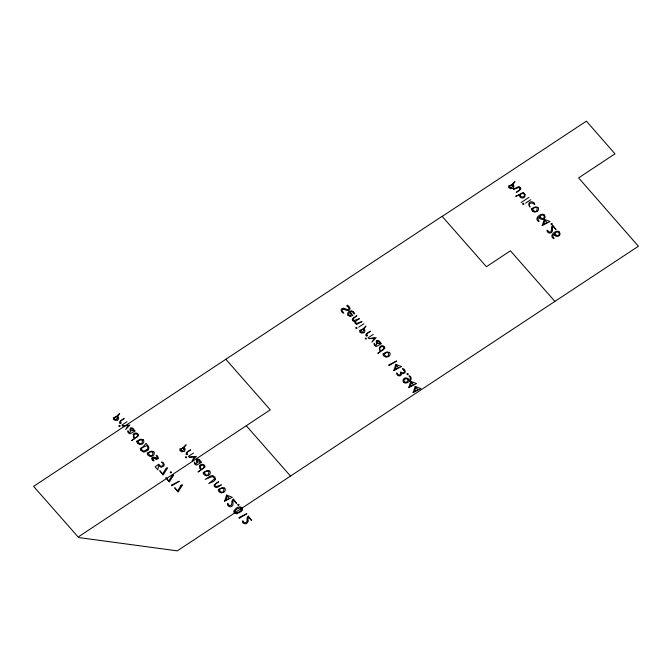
<?xml version="1.0" encoding="UTF-8"?>
<svg xmlns="http://www.w3.org/2000/svg" width="672" height="672" viewBox="0 0 672 672"><rect width="100%" height="100%" fill="white"/><g stroke="black" fill="none" stroke-linecap="round" stroke-linejoin="round"><path stroke-width="1.01" d="M232.126 501.581L231.42 505.21L229.27 505.613L227.783 503.311L227.396 504.37L227.858 505.436A4.738 4.133 6.1 0 0 228.085 505.714A2.629 2.293 6.1 0 0 231.638 506.47M551.561 227.833L551.569 228.976M411.23 383.174L411.474 382.267L413.414 384.485L409.861 386.837L411.214 383.233M133.148 430.634L131.065 430.752A2.797 2.436 6.1 0 1 130.637 429.786A1.201 1.042 6.1 0 1 131.225 429.038M199.601 461.941L197.509 462.059M379.42 343.291L377.336 343.409M136.886 441.193L138.508 440.261L143.002 439.706M147.378 453.13L148.999 452.197L153.493 451.643M203.339 472.508L204.952 471.568L209.454 471.013M218.333 489.56L219.946 488.628L224.448 488.065M383.158 353.858L384.779 352.926L389.273 352.372M531.602 208.807L533.224 207.875L537.718 207.32M215.41 479.531L213.73 481.387L208.74 483.487L214.46 479.06A1.764 1.537 6.1 0 0 214.469 478.481L212.932 476.734A1.823 1.596 6.1 0 0 212.26 476.591L205.162 479.413L209.966 476.246L212.008 475.6A2.52 2.201 6.1 0 1 212.94 475.726L214.62 476.893L215.51 478.682A2.629 2.293 6.1 0 1 215.41 479.531M355.085 321.308L354.85 322.056A2.226 1.94 6.1 0 0 355.076 323.165L356.278 324.232A1.672 1.462 6.1 0 0 356.899 324.358L362.015 321.577L358.386 322.804A3.234 2.822 6.1 0 1 357.025 323.425A1.378 1.201 6.1 0 1 355.874 322.829M363.989 328.759L365.98 326.088L359.621 331.918L361.603 333.152L363.712 332.665M512.971 184.321L514.962 181.65L508.603 187.48L510.594 188.723L512.694 188.236M172.183 475.499L168.773 480.959L165.917 477.7L169.277 482.009L172.864 476.288A4.679 4.082 6.1 0 0 173.62 474.768A2.352 2.05 6.1 0 0 172.158 475.482M180.97 485.503L177.568 490.955L174.703 487.704L178.063 492.005L181.65 486.284A4.679 4.082 6.1 0 0 182.414 484.764A2.352 2.05 6.1 0 0 180.953 485.486M147.109 449.526L144.203 451.013A2.612 2.276 6.1 0 1 143.237 450.912L140.221 448.442L146.79 445.62L147.277 446.258A3.41 2.974 6.1 0 1 147.185 449.576M147.664 450.484L144.337 452.012A3.335 2.906 6.1 0 1 143.102 451.878L140.356 449.98L146.042 443.377L148.277 446.107A4.502 3.923 6.1 0 1 147.706 450.517M529.376 202.49C527.512 203.641 531.703 209.093 529.334 206.287M130.553 428.24L130.234 428.501A1.663 1.453 6.1 0 0 129.94 428.98C129.906 430.172 131.401 433.448 129.049 432.34A9.148 7.98 6.1 0 1 127.94 430.685L127.848 431.306A2.722 2.377 6.1 0 0 128.394 432.877L129.553 433.684A1.705 1.487 6.1 0 0 130.175 433.784L135.148 430.987L134.492 430.248L133.686 430.777L133.837 430.223A2.159 1.882 6.1 0 0 133.535 428.954L133.442 428.837A2.108 1.84 6.1 0 0 130.444 428.089M197.005 459.547L196.686 459.808A1.663 1.453 6.1 0 0 196.392 460.295C196.358 461.488 197.854 464.755 195.502 463.655A9.148 7.98 6.1 0 1 194.384 462L194.292 462.613A2.722 2.377 6.1 0 0 194.846 464.184L196.006 464.99A1.705 1.487 6.1 0 0 196.627 465.091L201.6 462.302L200.945 461.555L200.138 462.092L200.29 461.53A2.159 1.882 6.1 0 0 199.987 460.27L199.895 460.152A2.108 1.84 6.1 0 0 196.896 459.396M376.824 340.897L376.505 341.166A1.663 1.453 6.1 0 0 376.211 341.645C376.177 342.838 377.672 346.105 375.32 345.005A9.148 7.98 6.1 0 1 374.212 343.35L374.119 343.972A2.722 2.377 6.1 0 0 374.665 345.534L375.824 346.34A1.705 1.487 6.1 0 0 376.454 346.441L381.419 343.652L380.764 342.905L379.957 343.442L380.108 342.888A2.159 1.882 6.1 0 0 379.806 341.62L379.714 341.502A2.108 1.84 6.1 0 0 376.715 340.746M404.729 379.277C402.318 380.806 405.569 383.435 407.232 381.671A1.764 1.537 6.1 0 0 407.56 379.579M186.522 452.55L190.621 449.812L187.278 452.155L187.093 453.911A1.386 1.21 6.1 0 0 187.74 454.381L186.505 454.6M121.817 425.158L127 421.722M225.876 359.335L270.27 409.828L78.154 537.029L33.6 486.36L442.092 216.308L486.402 266.717L510.418 250.816L554.912 301.426M519.221 190.445L516.23 192.427L520.733 189.109A2.108 1.84 6.1 0 0 520.54 187.824M521.161 202.507L528.83 197.425M525.622 203.104L530.804 199.676M353.926 317.696L356.882 315.739L352.363 319.192A2.184 1.907 6.1 0 0 352.666 320.468A1.999 1.739 6.1 0 0 355.102 321.35M356.496 320.611L359.444 318.654L354.337 320.443A1.176 1.025 6.1 0 1 353.766 320.309L353.506 320.141A1.949 1.697 6.1 0 1 353.262 319.906M358.722 327.155L363.905 323.719M188.269 456.464L193.452 453.037M368.088 337.814L373.279 334.387M215.704 483.664L218.66 481.706L214.175 485.159A2.327 2.024 6.1 0 0 214.511 486.503C216.325 489.191 219.904 485.856 221.39 484.814L216.149 486.57A1.193 1.042 6.1 0 1 215.704 486.444L215.3 486.167M442.193 216.418L586.404 121.145L614.981 153.821L578.609 177.895L638.4 246.238L177.299 550.855L78.616 537.55M349.112 311.531L351.448 310.766L353.548 311.732A3.94 3.436 6.1 0 1 353.766 311.976A2.864 2.495 6.1 0 1 354.253 313.908L354.194 314.051A9.45 8.24 6.1 0 0 353.119 312.488M142.296 443.822L139.961 444.562L137.785 443.537M537.012 211.436L534.677 212.176L532.501 211.142M388.576 356.488L386.232 357.227L384.056 356.194A3.503 3.058 6.1 0 1 383.09 353.85M223.742 492.19L221.407 492.929L219.232 491.896M117.44 420.008L115.332 420.496L113.35 419.252L119.708 413.423L117.718 416.094A3.259 2.839 6.1 0 1 117.608 420.168M183.884 451.315L181.784 451.802L179.802 450.568L186.161 444.738L184.17 447.409A3.259 2.839 6.1 0 1 184.061 451.483M403.729 372.599L403.183 372.859A1.772 1.546 6.1 0 1 402.595 372.943L400.352 371.944L400.772 373.699A1.739 1.512 6.1 0 1 400.478 374.287L399.311 374.968A1.184 1.033 6.1 0 1 398.723 374.926L397.757 374.245A12.793 11.155 6.1 0 1 396.74 372.876C396.018 375.337 399.848 377.126 401.209 374.9A2.024 1.764 6.1 0 0 401.478 374.119L401.243 373.027L403.259 373.775L405.04 372.7L405.317 371.23L404.401 369.566M156.5 458.262C158.726 457.926 154.333 453.877 157.088 455.759A4.847 4.225 6.1 0 1 157.492 456.187M120.053 423.284L121.296 423.049A1.386 1.21 6.1 0 1 120.658 422.587L120.826 420.84L124.169 418.496L120.07 421.243A1.991 1.739 6.1 0 0 119.876 423.268M155.484 457.968L155.072 457.75A7.728 6.745 6.1 0 0 154.249 457.355A1.873 1.638 6.1 0 0 152.351 457.405M366.282 335.916L367.567 335.714A1.386 1.21 6.1 0 1 366.929 335.252M544.53 215.065L544.421 214.956A2.78 2.428 6.1 0 0 541.733 214.334L541.372 214.402A6.846 5.972 6.1 0 0 539.692 215.183A10.114 8.82 6.1 0 0 539.036 215.62L538.44 216.107A6.913 6.031 6.1 0 0 537.65 216.972L537.029 218.215A3.427 2.99 6.1 0 0 536.97 219.433A3.158 2.755 6.1 0 0 537.508 220.567L537.953 221.012A1.756 1.529 6.1 0 0 538.516 221.298L539.179 221.399A9.584 8.358 6.1 0 0 538.356 220.273L537.97 218.341L539.633 216.636A2.125 1.848 6.1 0 0 539.708 217.812L539.935 218.198M403.687 382.259L403.914 382.469A2.512 2.184 6.1 0 0 405.922 383.057C408.643 382.754 412.969 379.52 410.558 376.564A2.167 1.89 6.1 0 0 408.912 375.883C411.508 376.975 409.676 381.284 408.635 380.402A1.957 1.705 6.1 0 0 408.576 379.63L408.307 379.109M519.742 188.126L519.212 187.706A1.252 1.092 6.1 0 0 518.591 187.555L513.5 189.319L518.616 186.581A1.798 1.571 6.1 0 1 519.28 186.732L520.531 187.832M553.165 226.447L556.013 229.681L552.871 225.422M246.254 425.729L290.506 476.07M552.46 237.577L552.896 238.022A1.756 1.529 6.1 0 0 553.459 238.308L554.131 238.409A9.584 8.358 6.1 0 0 553.308 237.275L552.922 235.343L554.576 233.638A2.125 1.848 6.1 0 0 554.652 234.822L554.879 235.208M159.256 465.024C161.658 468.569 165.514 463.764 161.515 462.092A2.066 1.806 6.1 0 1 163.027 462.546L164.212 464.335L163.901 466.049L161.204 467.309L158.55 465.494L157.811 469.837L155.173 466.83L158.617 464.201L159.104 464.839M366.912 335.261L367.097 333.505L370.44 331.162L366.341 333.908A1.991 1.739 6.1 0 0 366.156 335.933M248.388 516.172L251.53 520.43L248.682 517.196A1.94 1.697 6.1 0 0 247.951 518.238M233.436 499.162L236.578 503.429L233.73 500.195A1.94 1.697 6.1 0 0 232.999 501.228A4.889 4.267 6.1 0 0 232.974 501.942L233.008 503.11A8.744 7.627 6.1 0 1 232.991 504.244A3.587 3.125 6.1 0 1 231.588 506.386M384.56 347.113C382.04 343.132 376.69 348.046 380.999 351.204L377.798 353.346L384.728 348.39A2.344 2.041 6.1 0 0 384.56 347.113M247.96 520.111L247.918 518.944A4.889 4.267 6.1 0 1 247.968 518.238M551.578 229.202C550.813 236.872 545.782 226.514 547.294 231.689A4.738 4.133 6.1 0 0 547.52 231.966A2.629 2.293 6.1 0 0 551.074 232.73A3.587 3.125 6.1 0 0 552.451 230.504A8.744 7.627 6.1 0 0 552.443 229.362L552.409 228.194A4.889 4.267 6.1 0 1 552.451 227.489A1.94 1.697 6.1 0 1 553.157 226.43M248.279 516.062A3.889 3.394 6.1 0 0 247.027 518.582C247.548 521.102 246.456 523.06 244.692 522.782C243.071 522.547 242.508 518.263 242.81 522.438A4.738 4.133 6.1 0 0 243.037 522.715M247.96 520.111A8.744 7.627 6.1 0 1 247.934 521.245M247.96 521.254A3.587 3.125 6.1 0 1 246.54 523.396M246.59 523.48A2.629 2.293 6.1 0 1 243.012 522.724M232.075 501.581A3.889 3.394 6.1 0 1 233.327 499.052M224.616 487.964A3.469 3.024 6.1 0 1 223.776 492.232M219.358 491.744A3.469 3.024 6.1 0 1 218.358 489.443M215.183 486.242A2.016 1.756 6.1 0 1 215.729 483.706M209.63 470.912A3.469 3.024 6.1 0 1 208.782 475.18L206.262 475.86L204.238 474.844A3.503 3.058 6.1 0 1 203.263 472.5M197.534 462.05A2.797 2.436 6.1 0 1 197.089 461.093A1.201 1.042 6.1 0 1 197.677 460.354M197.593 460.169A1.411 1.226 6.1 0 1 199.399 461.79M186.329 454.583A1.991 1.739 6.1 0 1 186.572 452.592M559.297 232.21A2.915 2.545 6.1 0 1 558.944 235.88A2.915 2.545 6.1 0 1 554.761 235.284M552.46 237.577A3.158 2.755 6.1 0 1 551.914 236.435A3.427 2.99 6.1 0 1 551.981 235.217L552.602 233.982A6.913 6.031 6.1 0 1 553.392 233.117L553.988 232.621A10.114 8.82 6.1 0 1 554.635 232.184A6.846 5.972 6.1 0 1 556.315 231.386L556.676 231.319A2.78 2.428 6.1 0 1 559.415 231.916M551.51 227.833A3.889 3.394 6.1 0 1 552.762 225.313M544.345 215.208A2.915 2.545 6.1 0 1 543.992 218.879A2.915 2.545 6.1 0 1 539.809 218.274M537.894 207.211A3.469 3.024 6.1 0 1 537.046 211.478M532.627 210.991A3.469 3.024 6.1 0 1 531.636 208.698M534.685 204.464A4.637 4.04 6.1 0 1 533.299 203.599A2.52 2.201 6.1 0 0 529.418 206.245M533.904 202.994A3.57 3.116 6.1 0 1 534.694 204.49M529.351 202.465A3.276 2.856 6.1 0 1 534.038 202.902M519.884 188.059A1.974 1.722 6.1 0 1 519.187 190.403M512.946 184.346A3.259 2.839 6.1 0 1 512.87 188.395M404.72 379.277A2.075 1.814 6.1 0 1 407.719 379.453M403.796 382.175A2.974 2.587 6.1 0 1 404.141 378.437A2.974 2.587 6.1 0 1 408.408 379.05M403.78 370.213A2.066 1.798 6.1 0 1 403.906 372.733M403.822 370.171A14.162 12.356 6.1 0 0 402.36 368.76A2.562 2.234 6.1 0 1 404.418 369.55M389.449 352.262A3.469 3.024 6.1 0 1 388.601 356.53M377.353 343.4A2.797 2.436 6.1 0 1 376.908 342.451M376.874 342.434A1.201 1.042 6.1 0 1 377.496 341.704M377.42 341.519A1.411 1.226 6.1 0 1 379.226 343.14M363.964 328.776A3.259 2.839 6.1 0 1 363.88 332.833M353.052 319.981A1.982 1.73 6.1 0 1 353.984 317.797M355.69 322.904A1.966 1.714 6.1 0 1 356.563 320.729M353.279 312.362A2.36 2.058 6.1 0 0 349.952 312.144L352.859 315.445L350.431 316.453L348.365 315.588A3.654 3.192 6.1 0 1 348.163 315.361M347.978 315.445A3.326 2.906 6.1 0 1 349.163 311.606M343.82 309.271A4.494 3.923 6.1 0 1 344.627 309.548L345.4 309.876A12.172 10.618 6.1 0 0 346.391 310.271A4.326 3.772 6.1 0 0 347.34 310.506A2.68 2.335 6.1 0 0 348.239 310.498A2.075 1.806 6.1 0 0 348.978 310.22A3.058 2.671 6.1 0 0 349.331 309.977L349.826 309.372A2.218 1.932 6.1 0 0 349.986 308.465A3.175 2.772 6.1 0 0 349.667 307.507A5.754 5.023 6.1 0 0 349.003 306.558A6.04 5.267 6.1 0 0 347.626 305.441A2.05 1.789 6.1 0 0 347.164 305.206L346.76 306.046A4.452 3.881 6.1 0 1 348.34 307.188L348.97 308.557A1.168 1.016 6.1 0 1 348.776 309.028L348.44 309.322A1.277 1.109 6.1 0 1 347.827 309.557A1.873 1.63 6.1 0 1 347.155 309.49A4.561 3.973 6.1 0 1 346.382 309.238L345.509 308.868A14.49 12.634 6.1 0 0 344.56 308.49A3.931 3.427 6.1 0 0 343.678 308.263A2.327 2.024 6.1 0 0 342.838 308.28A2.251 1.957 6.1 0 0 341.914 308.717L341.695 308.885A1.949 1.697 6.1 0 0 341.326 309.389A2.394 2.092 6.1 0 0 341.174 310.304A3.326 2.898 6.1 0 0 341.401 311.136A4.662 4.066 6.1 0 0 342.065 312.161L342.98 312.875A1.949 1.697 6.1 0 0 343.753 313.076L342.762 311.581A3.461 3.024 6.1 0 1 342.384 311.044A1.705 1.487 6.1 0 1 342.216 309.926A1.176 1.025 6.1 0 1 342.577 309.523M342.56 309.506A1.436 1.252 6.1 0 1 343.82 309.263M157.424 456.238A2.881 2.512 6.1 0 1 158.189 458.354M158.054 458.338A1.546 1.344 6.1 0 1 157.693 458.791L157.609 458.867A1.655 1.436 6.1 0 1 156.257 459.22M156.257 459.203A2.722 2.377 6.1 0 1 155.576 458.984A8.24 7.182 6.1 0 1 154.82 458.615L154.333 458.354A1.445 1.26 6.1 0 0 152.888 458.144M153.14 459.606A1.235 1.075 6.1 0 1 152.83 458.237M153.073 459.673A25.158 21.941 6.1 0 1 154.064 460.874L152.939 460.606A1.672 1.453 6.1 0 1 152.46 460.236M152.527 460.177A2.722 2.377 6.1 0 1 151.788 458.018A1.596 1.394 6.1 0 1 152.401 457.472M156.5 458.312A2.083 1.814 6.1 0 1 155.501 457.951M153.67 451.534A3.469 3.024 6.1 0 1 152.821 455.801L150.301 456.49L148.277 455.465A3.503 3.058 6.1 0 1 147.302 453.13M143.178 439.597A3.469 3.024 6.1 0 1 142.33 443.864M137.819 443.512A3.503 3.058 6.1 0 1 136.811 441.193M131.149 428.862A1.411 1.226 6.1 0 1 132.955 430.483M137.836 441.689C143.573 449.383 144.161 433.348 137.836 441.689M148.327 453.625C154.014 461.32 154.72 445.276 148.327 453.625M204.288 472.996C209.983 480.698 210.664 464.646 204.288 472.996M219.274 490.048C225.002 497.75 225.641 481.698 219.274 490.048M384.107 354.346C389.81 362.048 390.457 346.004 384.107 354.346M532.552 209.303C538.255 217.006 538.969 200.936 532.552 209.303M171.419 472.248C170.444 474.617 169.319 470.282 171.419 472.282M238.913 504.739C238.006 507.1 236.762 502.816 238.913 504.739M408.139 374.044C407.358 376.37 405.888 372.179 408.139 374.044M552.191 223.994C551.384 226.338 549.965 222.104 552.191 223.994M234.746 511.468C235.62 515.13 243.256 510.619 240.828 508.049A1.428 1.243 6.1 0 0 240.232 507.814L237.014 508.922L234.746 511.468M137.819 435.574L136.861 437.153A9.769 8.518 6.1 0 1 136.357 437.464C129.906 440 135.5 430.013 137.819 435.574M171.629 485.192L171.629 485.31A5.494 4.788 6.1 0 1 171.646 485.856L179.306 481.228L172.385 484.638A4.309 3.763 6.1 0 0 172.04 484.798L171.629 485.159M204.271 466.889L203.314 468.468A9.769 8.518 6.1 0 1 202.81 468.779C196.342 471.316 201.953 461.32 204.271 466.889M239.114 517.684L239.114 517.717A5.494 4.788 6.1 0 1 239.131 518.347L246.8 513.719L239.879 517.129A4.309 3.763 6.1 0 0 239.534 517.289L239.131 517.625M384.09 348.239L383.132 349.818A9.769 8.518 6.1 0 1 382.628 350.129C376.127 352.632 381.805 342.695 384.09 348.239M388.996 364.98L389.004 365.098A5.494 4.788 6.1 0 1 389.012 365.644L396.682 361.007L389.752 364.417A4.309 3.763 6.1 0 0 389.416 364.585L389.004 364.946M525.05 194.653C524.958 198.593 517.801 196.871 521.203 193.855A9.4 8.198 6.1 0 1 521.69 193.553L523.799 193.124L525.05 194.653M133.182 434.54L134.719 438.539L131.527 440.681L138.457 435.725A2.344 2.041 6.1 0 0 138.289 434.456C137.399 432.432 133.862 432.499 133.182 434.54M199.634 465.856L201.172 469.854L197.98 471.996L204.91 467.04A2.344 2.041 6.1 0 0 204.742 465.763C203.843 463.747 200.315 463.814 199.634 465.856M348.566 313.992C351.616 320.132 351.968 308.641 348.575 313.908M524.849 196.232C524.546 198.433 520.817 198.668 519.859 196.711A2.411 2.1 6.1 0 1 519.599 195.426L519.784 194.821L515.71 196.316L523.303 192.486L524.849 196.232M117.55 417.934L115.886 419.538A1.394 1.218 6.1 0 1 115.366 419.513L113.215 417.724L116.894 416.548L117.55 417.934M184.002 449.24L182.339 450.845A1.394 1.218 6.1 0 1 181.818 450.828L179.668 449.03L183.347 447.854L184.002 449.24M363.821 330.59L362.158 332.195A1.394 1.218 6.1 0 1 361.637 332.178L359.486 330.38L363.166 329.213L363.821 330.59M512.812 186.161L511.148 187.765A1.394 1.218 6.1 0 1 510.619 187.74L508.477 185.951L512.148 184.775L512.812 186.161M118.961 425.964C120.792 427.972 120.162 423.839 118.961 425.939M185.413 457.279C187.219 459.287 186.614 455.171 185.413 457.246M355.858 327.97C357.714 329.969 357.034 325.836 355.858 327.936M365.232 338.629C367.08 340.628 366.374 336.487 365.232 338.604M522.766 203.918C524.597 205.934 523.891 201.793 522.766 203.885M226.598 495.104L224.927 500.304A13.835 12.062 6.1 0 1 224.398 501.295L232.352 497.28L226.598 495.104M395.825 364.4L394.153 369.6A13.835 12.062 6.1 0 1 393.624 370.591L401.579 366.576L395.825 364.4M410.777 381.41L409.105 386.61A13.835 12.062 6.1 0 1 408.576 387.601L416.531 383.586L410.777 381.41M415.17 386.408L413.498 391.608A13.835 12.062 6.1 0 1 412.969 392.599L420.924 388.584L415.17 386.408M544.27 219.349L542.598 224.549A13.835 12.062 6.1 0 1 542.069 225.54L550.024 221.525L544.27 219.349M227.102 496.692L225.691 500.531L229.244 498.179L227.296 495.97L227.102 496.692M415.699 387.878L414.254 391.835L417.808 389.483L415.867 387.274L415.699 387.878M544.799 220.828L543.354 224.784L546.907 222.424L544.967 220.214L544.816 220.769M396.463 365.484L394.909 369.835L398.462 367.475L396.463 365.484M242.323 509.754L241.676 510.964A6.636 5.788 6.1 0 1 241.097 511.568L236.687 513.82L234.2 512.635A2.579 2.243 6.1 0 1 233.864 510.922L235.931 508.452A13.18 11.491 6.1 0 1 236.603 507.998A9.794 8.534 6.1 0 1 237.636 507.419A6.401 5.586 6.1 0 1 238.426 507.116L239.694 506.898A2.478 2.159 6.1 0 1 241.584 507.562L241.685 507.679A3.167 2.755 6.1 0 1 242.004 508.057A2.587 2.251 6.1 0 1 242.323 509.754M162.632 473.92L159.751 470.694L163.111 475.003L166.706 469.274A4.679 4.082 6.1 0 0 167.462 467.762A2.352 2.05 6.1 0 0 166.001 468.476L162.658 473.844M128.058 425.468L125.656 429.517L129.906 425.023L122.539 425.972L128.058 425.468M194.502 456.784L192.108 460.832L196.358 456.338L188.992 457.279L194.502 456.784M374.329 338.134L371.927 342.182L376.177 337.688L368.81 338.638L374.329 338.134M556.072 235.158A2.016 1.764 6.1 0 0 559.247 233.974A2.016 1.764 6.1 0 0 556.408 232.126A2.016 1.764 6.1 0 0 556.072 235.158M541.128 218.156A2.016 1.764 6.1 0 0 544.303 216.964A2.016 1.764 6.1 0 0 541.456 215.124A2.016 1.764 6.1 0 0 541.128 218.156"/></g></svg>
